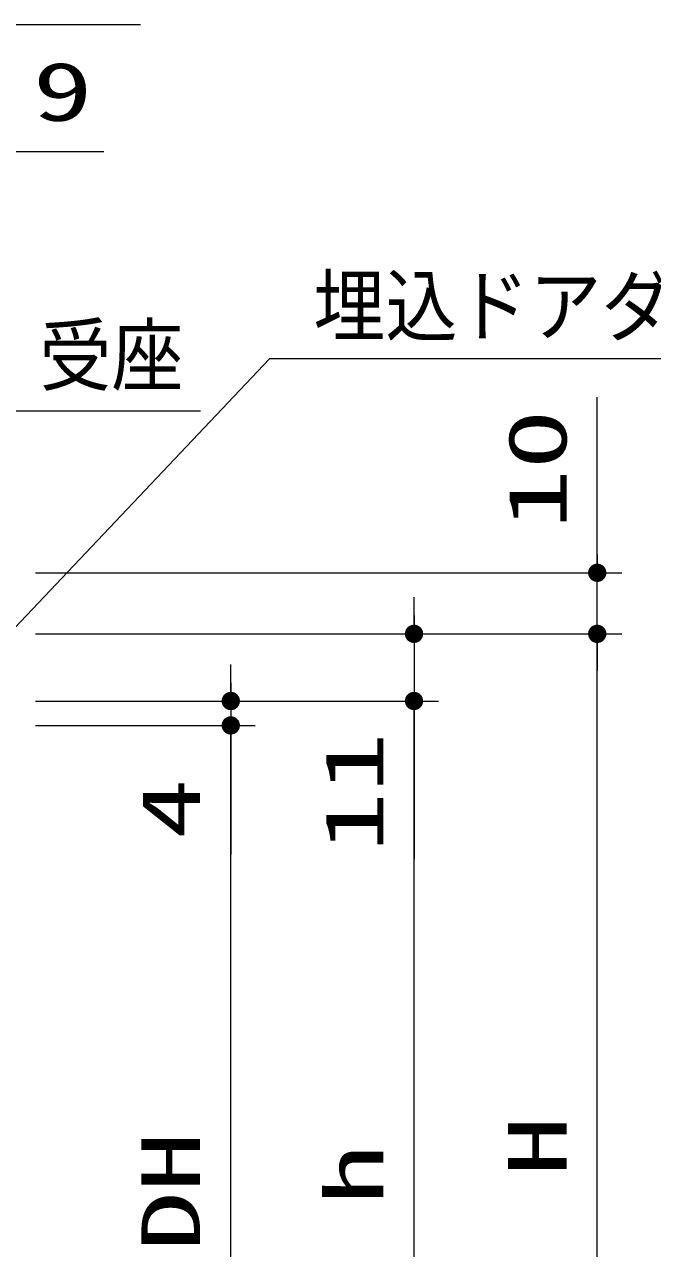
# Model space of a CAD drawing. Units: millimetres, scale not verified. Extents: x -1306 to 1306, y -607 to 607.
# Drawn here: x 85 to 187.8, y -196.8 to 3.7 of the extents above; entities that cross this region are included whole.
import ezdxf
from ezdxf.enums import TextEntityAlignment as Align

# ---------------------------------------------------------------- set-up
doc = ezdxf.new("R2010")
doc.units = ezdxf.units.MM
doc.header["$LTSCALE"] = 5
doc.header["$PDMODE"] = 32
doc.header["$PDSIZE"] = 2.5
for name, color, linetype, lineweight in [('1-1_寸法線', 3, 'Continuous', 13), ('1-4_DEFPOINTS', 7, 'Continuous', 5), ('1-5_0', 3, 'Continuous', 25)]:
    doc.layers.add(name, color=color, linetype=linetype, lineweight=lineweight)
doc.styles.add('ＭＳ ゴシック', font='')
doc.styles.get('ＭＳ ゴシック').set_extended_font_data('MS Gothic')

# ---------------------------------------------------------------- blocks, each defined once
blk = doc.blocks.new('_DOT')
at = {"layer": '1-5_0'}
blk.add_line((-2.5, 0), (-5, 0), dxfattribs=at)
for points in [[(0, 0), (-2.5, 0), (-2.48, 0.313)], [(0, 0), (-2.48, -0.313), (-2.5, 0)], [(0, 0), (-2.48, 0.313), (-2.421, 0.622)], [(0, 0), (-2.421, -0.622), (-2.48, -0.313)], [(0, 0), (-2.421, 0.622), (-2.324, 0.92)], [(0, 0), (-2.324, -0.92), (-2.421, -0.622)], [(0, 0), (-2.324, 0.92), (-2.191, 1.204)], [(0, 0), (-2.191, -1.204), (-2.324, -0.92)], [(0, 0), (-2.191, 1.204), (-2.023, 1.469)], [(0, 0), (-2.023, -1.469), (-2.191, -1.204)], [(0, 0), (-2.023, 1.469), (-1.822, 1.711)], [(0, 0), (-1.822, -1.711), (-2.023, -1.469)], [(0, 0), (-1.822, 1.711), (-1.594, 1.926)], [(0, 0), (-1.594, -1.926), (-1.822, -1.711)], [(0, 0), (-1.594, 1.926), (-1.34, 2.111)], [(0, 0), (-1.34, -2.111), (-1.594, -1.926)], [(0, 0), (-1.34, 2.111), (-1.064, 2.262)], [(0, 0), (-1.064, -2.262), (-1.34, -2.111)], [(0, 0), (-1.064, 2.262), (-0.773, 2.378)], [(0, 0), (-0.773, -2.378), (-1.064, -2.262)], [(0, 0), (-0.773, 2.378), (-0.468, 2.456)], [(0, 0), (-0.468, -2.456), (-0.773, -2.378)], [(0, 0), (-0.468, 2.456), (-0.157, 2.495)], [(0, 0), (-0.157, -2.495), (-0.468, -2.456)], [(0, 0), (-0.157, 2.495), (0.157, 2.495)], [(0, 0), (0.157, -2.495), (-0.157, -2.495)], [(0, 0), (0.157, 2.495), (0.468, 2.456)], [(0, 0), (0.468, 2.456), (0.773, 2.378)], [(0, 0), (0.773, 2.378), (1.064, 2.262)], [(0, 0), (1.064, 2.262), (1.34, 2.111)], [(0, 0), (1.34, 2.111), (1.594, 1.926)], [(0, 0), (1.594, 1.926), (1.822, 1.711)], [(0, 0), (1.822, 1.711), (2.023, 1.469)], [(0, 0), (2.023, 1.469), (2.191, 1.204)], [(0, 0), (2.191, 1.204), (2.324, 0.92)], [(0, 0), (2.324, 0.92), (2.421, 0.622)], [(0, 0), (2.421, 0.622), (2.48, 0.313)], [(0, 0), (2.48, 0.313), (2.5, 0)], [(0, 0), (0.468, -2.456), (0.157, -2.495)], [(0, 0), (0.773, -2.378), (0.468, -2.456)], [(0, 0), (1.064, -2.262), (0.773, -2.378)], [(0, 0), (1.34, -2.111), (1.064, -2.262)], [(0, 0), (1.594, -1.926), (1.34, -2.111)], [(0, 0), (1.822, -1.711), (1.594, -1.926)], [(0, 0), (2.023, -1.469), (1.822, -1.711)], [(0, 0), (2.191, -1.204), (2.023, -1.469)], [(0, 0), (2.324, -0.92), (2.191, -1.204)], [(0, 0), (2.421, -0.622), (2.324, -0.92)], [(0, 0), (2.48, -0.313), (2.421, -0.622)], [(0, 0), (2.5, 0), (2.48, -0.313)]]:
    blk.add_solid(points, dxfattribs=at)

msp = doc.modelspace()

# ---------------------------------------------------------------- linework, layer by layer
at = {"layer": '1-1_寸法線'}
for p, q in [((80.737, -17.099), (97.928, -17.099)), ((178.737, -83.099), (178.737, -57.337)), ((86.737, -86.099), (182.737, -86.099)), ((178.737, -96.099), (178.737, -86.099)), ((148.737, -93.099), (148.737, -90.099)), ((86.737, -96.099), (152.737, -96.099)), ((86.737, -96.099), (182.737, -96.099)), ((86.737, -96.099), (182.737, -96.099)), ((148.737, -96.099), (148.737, -107.099)), ((178.737, -99.099), (178.737, -102.099)), ((178.737, -260.278), (178.737, -99.099)), ((118.737, -104.099), (118.737, -101.099)), ((86.737, -107.099), (152.737, -107.099)), ((86.737, -107.099), (122.737, -107.099)), ((86.737, -107.099), (152.737, -107.099)), ((118.737, -107.099), (118.737, -111.099)), ((148.737, -110.099), (148.737, -133.004)), ((148.737, -260.097), (148.737, -110.099)), ((86.737, -111.099), (122.737, -111.099)), ((86.737, -111.099), (122.737, -111.099)), ((118.737, -114.099), (118.737, -132.242)), ((118.737, -259.971), (118.737, -114.099))]:
    msp.add_line(p, q, dxfattribs=at)
for points in [[(62.487, -17.099), (66.925, 3.714), (103.973, 3.714)], [(262.509, -51.062), (125.057, -51.062), (51.237, -129.045)], [(113.8, -59.603), (81.334, -59.603), (52.044, -93.976)]]:
    msp.add_lwpolyline(points, dxfattribs=at)
at = {"layer": '1-4_DEFPOINTS'}
for p in [(178.737, -86.099), (148.737, -96.099), (178.737, -96.099), (148.737, -107.099), (118.737, -111.099), (118.737, -111.099)]:
    msp.add_point(p, dxfattribs=at)

# ---------------------------------------------------------------- block references
at = {"layer": '1-1_寸法線', "xscale": 0.6, "yscale": 0.6}
for p, rotation in [((178.737, -86.099), 270), ((148.737, -96.099), 270), ((178.737, -96.099), 90), ((178.737, -96.099), 90), ((118.737, -107.099), 270), ((148.737, -107.099), 90), ((148.737, -107.099), 90), ((118.737, -111.099), 90), ((118.737, -111.099), 90)]:
    msp.add_blockref('_DOT', p, dxfattribs=dict(at, rotation=rotation))

# ---------------------------------------------------------------- texts
at = {"layer": '1-1_寸法線', "style": 'ＭＳ ゴシック'}
for s, width, p in [('9', 1.5, (86.309, -14.95)), ('埋込ドアダンパー本体', 0.9, (132.266, -50.034)), ('受座', 0.9, (87.412, -58.154))]:
    msp.add_text(s, height=9.604, dxfattribs=dict(at, width=width)).set_placement(p, align=Align.BOTTOM_LEFT)
at = {"layer": '1-1_寸法線', "style": 'ＭＳ ゴシック', "width": 1.5}
for s, p in [('10', (176.588, -78.957)), ('11', (146.588, -131.861)), ('4', (116.588, -129.671)), ('H', (176.588, -184.927)), ('DH', (116.588, -197.273)), ('h', (146.588, -189.622))]:
    msp.add_text(s, height=9.604, rotation=90, dxfattribs=at).set_placement(p, align=Align.BOTTOM_LEFT)

doc.saveas('drawing.dxf')
